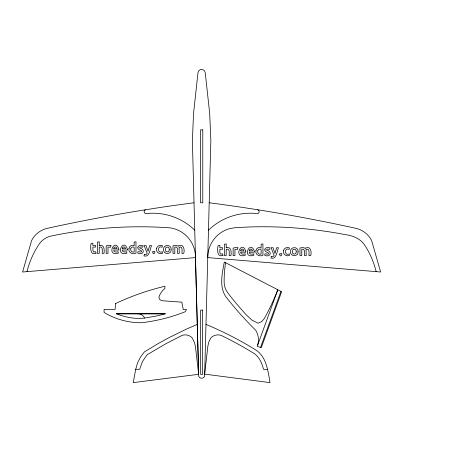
<?xml version="1.0" encoding="UTF-8"?>
<svg xmlns="http://www.w3.org/2000/svg" width="452" height="452" viewBox="0 0 452 452"><rect width="100%" height="100%" fill="white"/><g stroke="black" fill="none" stroke-linecap="round" stroke-linejoin="round"><path stroke-width="0.68" d="M197.247 324.4L198.699 376.284A3.192 3.192 0 0 0 204.603 376.284L210.852 140.612L209.688 113.446L205.242 72.682A3.644 3.644 0 0 0 197.987 72.682L193.541 113.446L192.377 140.612L197.247 324.4L186.077 329.265L169.669 337.294L158.98 343.124L144.51 351.797L140.504 357.052L137.544 362.95L135.719 369.301L133.21 382.618L198.643 374.307L195.479 257.6A29.662 29.662 0 0 0 169.963 227.836C130.176 225.017 89.999 227.893 50.963 236.068C46.194 237.119 41.889 240.04 39.171 244.097A86.038 86.038 0 0 0 27.013 271.641M257.685 344.989C259.182 340.096 258.454 334.587 255.73 330.259A343.712 343.712 0 0 1 227.277 298.546C218.531 288.5 222.169 273.709 224.294 262.041L281.624 291.749L261.239 347.763L257.228 346.305L277.805 289.772A233.95 233.95 0 0 1 264.228 318.688L261.651 321.621L258.098 323.231L251.787 320.022L245.922 314.485A339.831 339.831 0 0 1 230.322 296.139L227.983 293.122A18.334 18.334 0 0 1 224.13 281.935A123.515 123.515 0 0 1 225.576 262.702M260.516 347.498L280.935 291.393M208.474 230.187C221.164 217.728 239.549 211.479 257.199 213.621A1.893 1.893 0 0 0 258.567 210.372L257.77 209.779M194.027 202.767A1697.814 1697.814 0 0 0 153.833 208.451L146.013 209.739C143.521 209.643 143.521 213.717 146.013 213.621C163.669 211.479 182.06 217.728 194.75 230.181M145.516 209.807L140.47 210.564A1697.814 1697.814 0 0 0 47.449 228.3A23.436 23.436 0 0 0 31.578 240.588L22.6 272.008L195.479 257.6M144.578 318.055L155.471 316.214L165.669 313.79L116.317 313.79C125.244 317.185 135.018 319.281 144.578 318.055C143.476 315.264 140.369 313.473 137.448 313.818M164.963 313.79L116.317 313.79M135.719 369.301L139.708 369.301L142.357 361.673L147.075 354.78L166.155 343.571L182.235 335.344A9.424 9.424 0 0 1 192.269 337.955L194.603 342.961L195.479 347.017L198.643 374.307M267.511 369.335L263.522 369.335C261.957 362.871 258.855 355.837 252.691 352.639A339.831 339.831 0 0 0 220.988 335.344A9.667 9.667 0 0 0 210.813 337.977L208.943 341.757L207.903 345.842L204.66 374.137L270.013 382.618C268.019 370.928 266.381 355.781 254.725 349.334A343.712 343.712 0 0 0 205.976 324.4M209.203 202.767A1697.74 1697.74 0 0 1 249.391 208.457L262.753 210.564A1697.74 1697.74 0 0 1 355.775 228.3A23.431 23.431 0 0 1 371.646 240.588L380.624 272.008L207.75 257.6A29.968 29.968 0 0 1 229.752 228.605L235.763 227.61L249.453 226.966A434.389 434.389 0 0 1 344.904 234.565C352.091 235.481 359.493 238.164 364.029 244.097A85.925 85.925 0 0 1 376.154 271.635M118.859 249.368L118.831 250.046L113.655 250.046C113.774 252.306 116.537 252.306 118.108 251.651L118.351 253.137C105.48 256.985 115.062 236.565 118.859 249.368M127.424 249.368L127.396 250.046L122.221 250.046C122.339 252.306 125.102 252.306 126.673 251.651L126.916 253.137C114.045 256.985 123.628 236.565 127.424 249.368M245.82 251.527L245.792 252.205L240.617 252.205C240.735 254.465 243.498 254.465 245.074 253.809L245.312 255.295C232.441 259.143 242.029 238.724 245.82 251.527M254.386 251.527L254.357 252.205L249.182 252.205C249.301 254.465 252.063 254.465 253.64 253.809L253.877 255.295C241.006 259.143 250.594 238.724 254.386 251.527M115.503 303.569L115.141 309.349L104.084 309.349L104.084 312.451C115.26 319.236 128.323 322.83 141.391 322.728C156.415 321.016 171.212 317.321 185.252 311.727L186.501 309.541L183.258 309.541L181.8 302.168L161.528 300.687L159.618 299.422L158.867 297.263A17.786 17.786 0 0 1 164.923 288.444L164.923 286.257A253.035 253.035 0 0 0 115.503 303.569M128.967 248.617C127.984 252.679 132.707 254.787 135.979 253.165L135.979 241.763L134.159 242.063L134.159 245.826C132.007 244.566 129.063 246.091 128.967 248.617M255.928 250.775C254.945 254.838 259.674 256.945 262.94 255.323L262.94 243.922L261.12 244.221L261.12 247.984C258.968 246.724 256.024 248.25 255.928 250.775M171.116 249.476C171.726 254.804 162.98 254.798 163.579 249.476C163.002 244.182 171.698 244.176 171.116 249.476M298.077 251.634C298.693 256.962 289.941 256.956 290.546 251.634C289.964 246.34 298.665 246.334 298.077 251.634M156.561 248.645C155.629 252.143 159.511 254.804 162.601 253.21L162.347 251.707C157.471 254.476 157.126 244.73 162.093 247.255L162.483 245.769C160.132 244.622 156.855 245.871 156.561 248.645M283.523 250.803C282.59 254.301 286.472 256.962 289.568 255.369L289.308 253.866C284.432 256.634 284.088 246.888 289.054 249.414L289.444 247.928C287.099 246.781 283.816 248.029 283.523 250.803M137.905 247.176C137.335 249.51 140.21 249.95 141.549 250.979L141.555 251.691L140.877 252.058L138.007 251.634L137.69 253.148C143.329 255.747 145.911 249.363 139.725 247.956L139.741 247.272L140.397 246.894L142.747 247.21L143.075 245.735C141.374 245.17 138.493 244.995 137.905 247.176M264.866 249.334C264.296 251.668 267.172 252.109 268.511 253.137L268.516 253.854L267.838 254.216L264.968 253.792L264.652 255.307C270.29 257.906 272.872 251.521 266.686 250.114L266.703 249.431L267.358 249.052L269.708 249.368L270.042 247.894C268.335 247.329 265.454 247.154 264.866 249.334M130.882 248.425C130.069 250.549 131.961 252.792 134.159 251.905L134.159 247.402C133.052 246.606 131.114 246.848 130.882 248.425M257.843 250.583C257.03 252.708 258.923 254.951 261.12 254.064L261.12 249.56C260.013 248.764 258.075 249.007 257.843 250.583M169.251 249.476C169.884 252.758 164.81 252.758 165.443 249.476C164.827 246.221 169.873 246.221 169.251 249.476M296.218 251.634C296.851 254.917 291.772 254.917 292.404 251.634C291.789 248.38 296.834 248.38 296.218 251.634M152.663 251.939C153.567 257.312 157.172 248.866 152.663 251.939M279.624 254.097C280.528 259.471 284.133 251.024 279.624 254.097M110.955 245.662L110.638 247.193L107.983 247.12L107.983 253.408L106.169 253.408L106.169 245.933L108.31 245.436L110.955 245.662M237.916 247.82L237.599 249.351L234.944 249.278L234.944 255.566L233.13 255.566L233.13 248.091L235.272 247.594L237.916 247.82M144.307 254.47L143.979 255.928C149.725 257.685 149.934 248.911 151.556 245.56L149.68 245.56L148.013 251.318L146.064 245.56L144.126 245.56L147.177 253.301L146.002 254.595L144.307 254.47M271.268 256.629L270.94 258.086C276.686 259.843 276.895 251.069 278.517 247.719L276.641 247.719L274.974 253.476L273.025 247.719L271.093 247.719L274.138 255.459L272.963 256.753L271.268 256.629M113.831 248.035L113.667 248.707L117.045 248.707L116.136 247.018L114.701 247.035L113.831 248.035M122.396 248.035L122.232 248.707L125.611 248.707L124.701 247.018L123.272 247.035L122.396 248.035M240.797 250.193L240.628 250.866L244.007 250.866L243.097 249.176L241.667 249.193L240.797 250.193M249.363 250.193L249.193 250.866L252.572 250.866L251.662 249.176L250.233 249.193L249.363 250.193M178.772 245.905L178.348 246.159L176.161 245.391L172.992 245.815L172.992 253.408L174.805 253.408L174.805 247.074C178.653 245.877 177.32 251.453 177.466 253.408L179.28 253.408L179.071 247.374C182.936 245.306 182.003 251.51 181.936 253.408L183.749 253.408C184.97 250.007 183.557 243.323 178.772 245.905M305.733 248.063L305.309 248.317L303.122 247.549L299.953 247.973L299.953 255.566L301.772 255.566L301.772 249.233C305.614 248.035 304.281 253.612 304.428 255.566L306.241 255.566L306.032 249.532C309.897 247.464 308.965 253.668 308.897 255.566L310.716 255.566C311.931 252.165 310.524 245.481 305.733 248.063M95.993 253.165C89.886 255.855 90.383 246.928 91.072 243.487L92.886 243.187L92.886 245.56L95.677 245.56L95.677 247.074L92.886 247.074L92.886 250.272L93.592 251.922L95.694 251.724L95.993 253.165M222.955 255.323C216.847 258.013 217.35 249.086 218.033 245.645L219.847 245.346L219.847 247.719L222.638 247.719L222.638 249.233L219.847 249.233L219.847 252.431L220.553 254.08L222.655 253.883L222.955 255.323M99.948 245.47L99.248 245.645L99.248 241.763L97.434 242.063L97.434 253.408L99.248 253.408L99.248 247.165C103.18 245.639 102.242 251.329 102.175 253.408L103.988 253.408C104.468 250.493 104.581 244.396 99.948 245.47M226.91 247.628L226.209 247.803L226.209 243.922L224.395 244.221L224.395 255.566L226.209 255.566L226.209 249.323C230.141 247.798 229.204 253.487 229.136 255.566L230.955 255.566C231.435 252.651 231.543 246.555 226.91 247.628M202.778 129.854L200.547 129.854L200.547 202.767L202.778 202.767L202.778 129.854M202.592 310.095L200.648 310.1L200.682 374.38L202.62 374.38L202.592 310.095"/></g></svg>
